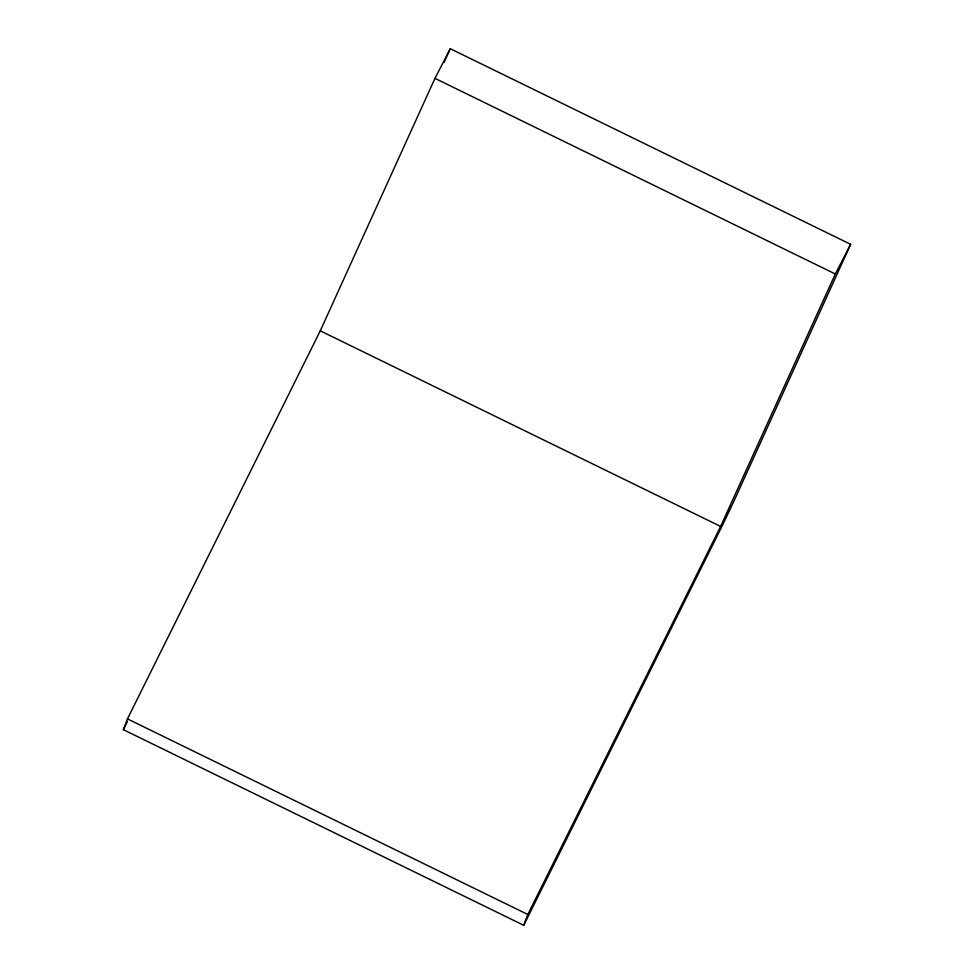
<?xml version="1.0" encoding="UTF-8"?>
<svg xmlns="http://www.w3.org/2000/svg" width="974" height="974" viewBox="0 0 974 974"><rect width="100%" height="100%" fill="white"/><g stroke="black" fill="none" stroke-linecap="round" stroke-linejoin="round"><path stroke-width="1.46" d="M123.369 729.684L127.46 718.885L320.276 330.819L434.964 78.358L450.28 48.7L850.631 244.316L735.93 496.764A44.573 1.108 -64 0 1 716.535 537.234L523.72 925.3L123.369 729.684L127.436 721.515M523.72 925.3L527.811 914.501L720.626 526.435L835.315 273.986L850.631 244.316M444.01 62.494L450.28 48.7M434.964 78.358L835.315 273.986M320.276 330.819L720.626 526.435M127.46 718.885L527.811 914.501"/></g></svg>
